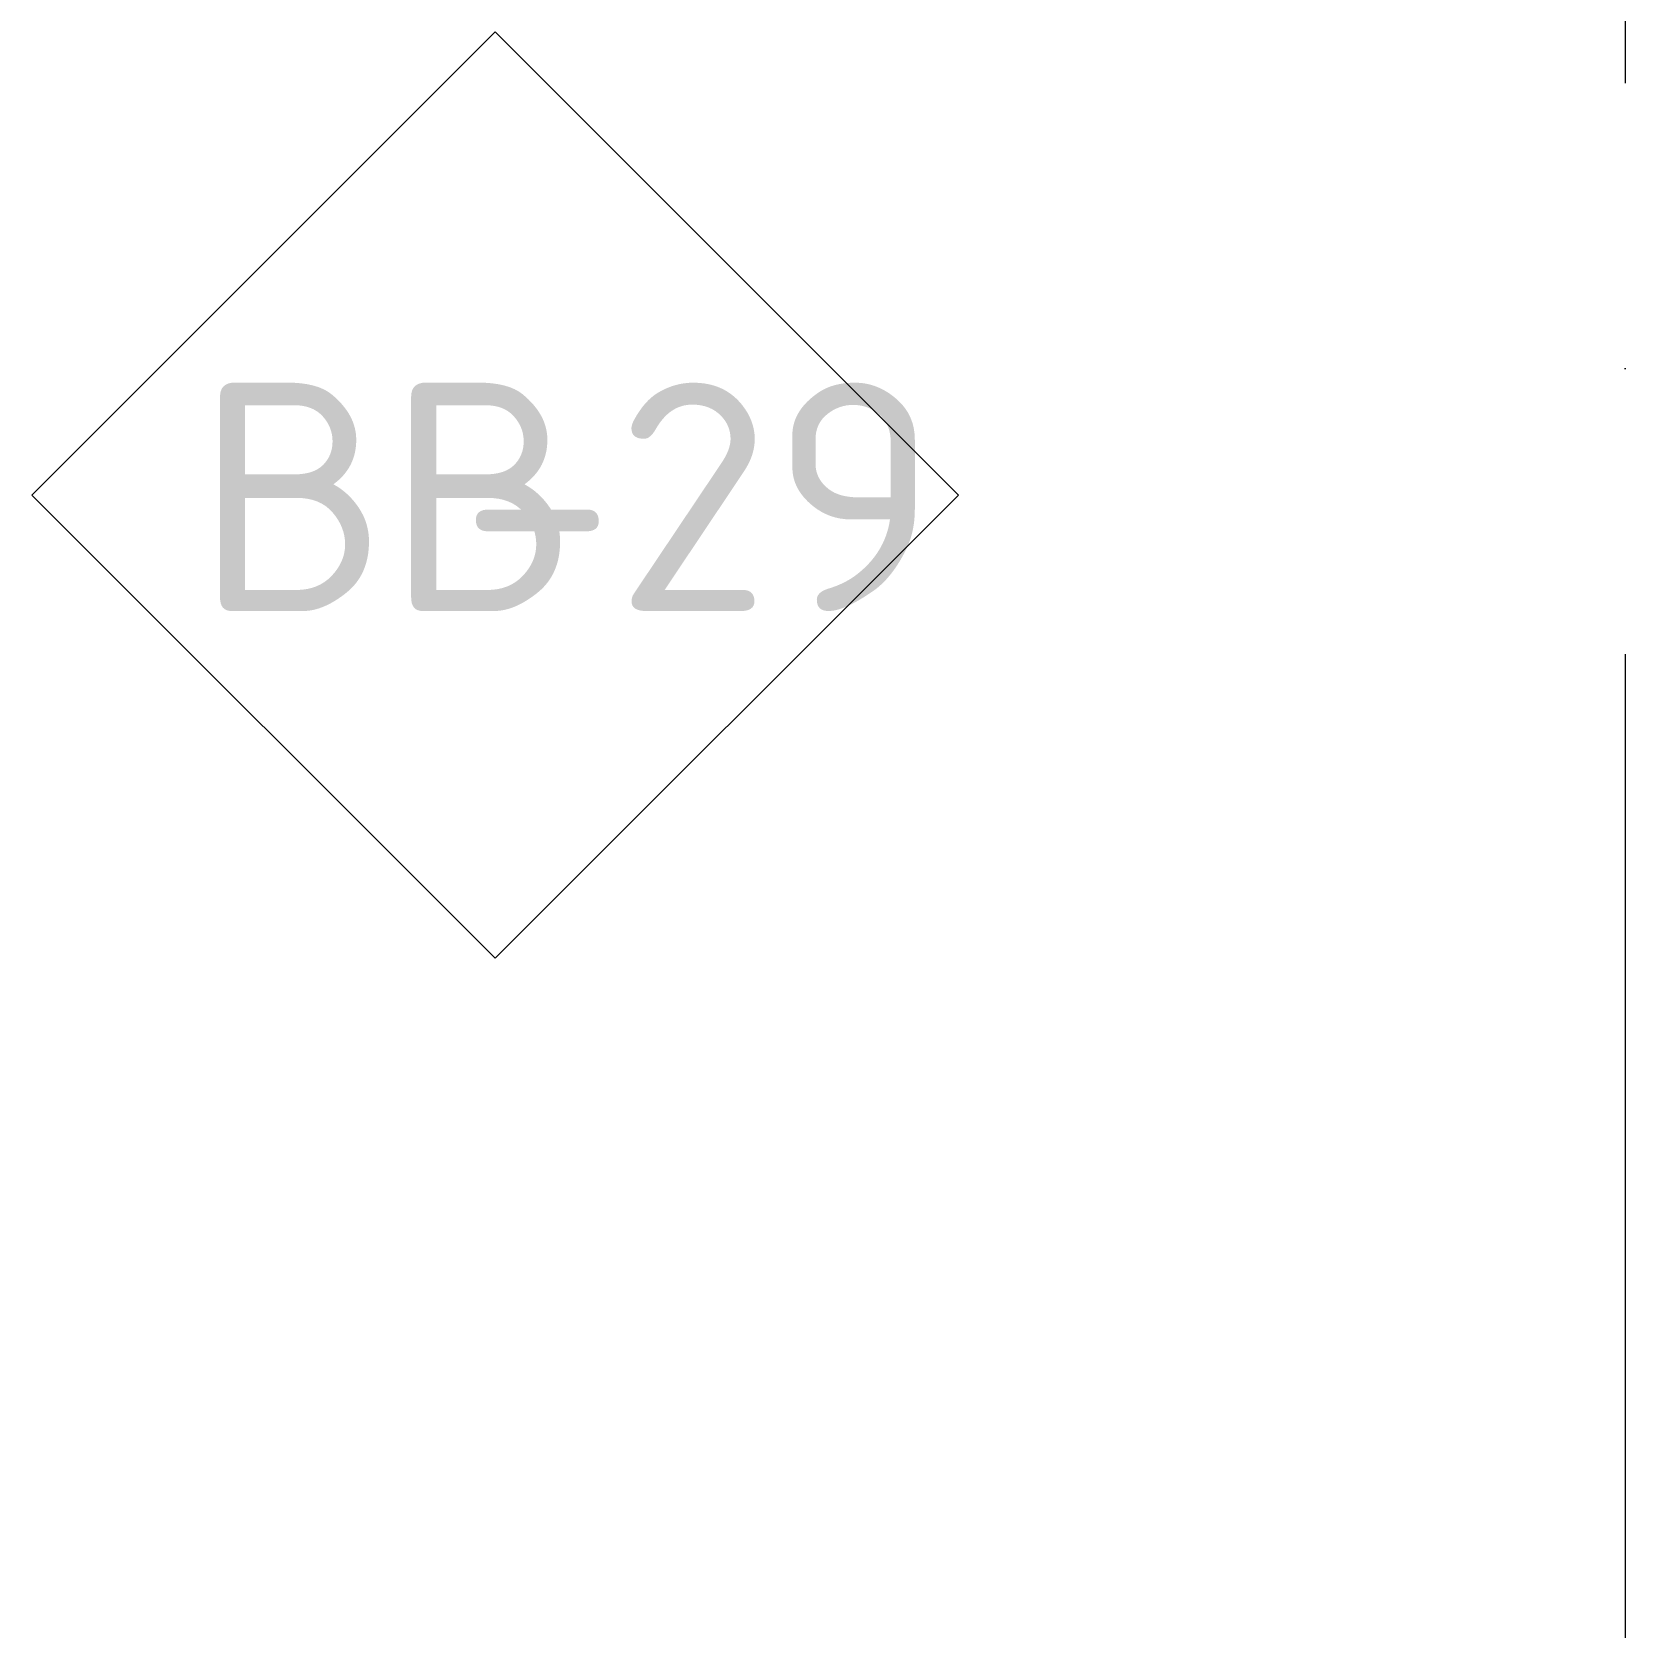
# Model space of a CAD drawing. Header units: millimetres. Extents: x -592259 to 288321, y -552984 to 293768.
# Drawn here: x 123358 to 124753, y -220707 to -219310 of the extents above; entities that cross this region are included whole.
import ezdxf

# ---------------------------------------------------------------- set-up
doc = ezdxf.new("R2010")
doc.units = ezdxf.units.MM
doc.linetypes.add('ADSK_Линия сетки', pattern=[2500, 2000, -250, 0, -250])
doc.layers.add('A-WALL-____-IDEN', color=250, linetype='Continuous', lineweight=9)
doc.layers.add('S-GRID-____-OTLN', color=250, linetype='Continuous', lineweight=9)
doc.styles.add('ISOCPEUR_2', font='isocpeur.ttf', dxfattribs={"height": 160})

# ---------------------------------------------------------------- blocks, each defined once
blk = doc.blocks.new('ADSK_Марка_Стена - Типоразмер_ADSK_Марка-30564887-АР1_Маркировочный план 3 этажа секция 2_3')
at = {"layer": 'A-WALL-____-IDEN'}
for p, q in [((-0.156, 4.37), (-4.213, 0.312)), ((3.901, 0.312), (-0.156, 4.37)), ((-4.213, 0.312), (-0.156, -3.745)), ((-0.156, -3.745), (3.901, 0.312))]:
    blk.add_line(p, q, dxfattribs=at)

msp = doc.modelspace()

# ---------------------------------------------------------------- linework, layer by layer
at = {"layer": 'S-GRID-____-OTLN', "linetype": 'ADSK_Линия сетки'}
msp.add_line((124752.9057, -197353.9241), (124752.9057, -262294.7685), dxfattribs=at)

# ---------------------------------------------------------------- block references
at = {"layer": 'A-WALL-____-IDEN', "xscale": 99.99999999999993, "yscale": 99.99999999999993, "zscale": 99.99999999999993}
msp.add_blockref('ADSK_Марка_Стена - Типоразмер_ADSK_Марка-30564887-АР1_Маркировочный план 3 этажа секция 2_3', (123779.1735, -219746.8225), dxfattribs=at)

# ---------------------------------------------------------------- texts
at = {"layer": 'A-WALL-____-IDEN', "char_height": 200, "attachment_point": 1, "style": 'ISOCPEUR_2'}
for s, insert, width in [('ВВ', (123500.7926, -219617.1538), 280.590625), ('-29', (123732.303, -219617.1538), 370.379625)]:
    msp.add_mtext(s, dxfattribs=dict(at, insert=insert, width=width))

doc.saveas('drawing.dxf')
